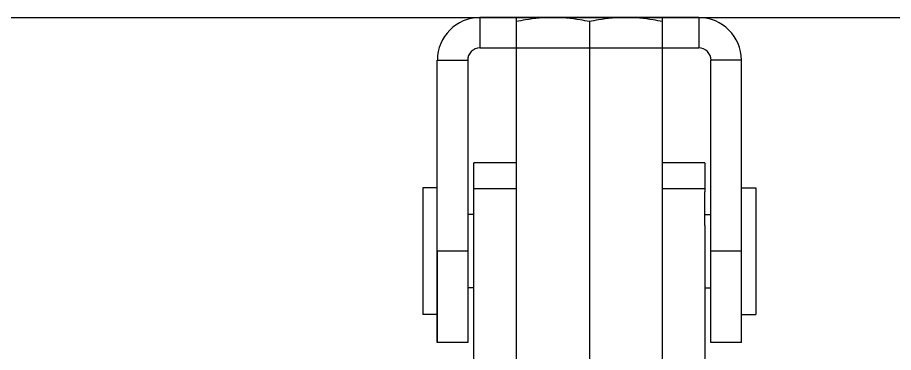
# Model space of a CAD drawing. Extents: x 27938 to 1507990, y 110129 to 923079.
# Drawn here: x 477724 to 478902, y 369088 to 369538 of the extents above; entities that cross this region are included whole.
import ezdxf

# ---------------------------------------------------------------- set-up
doc = ezdxf.new("R2010")
doc.units = 0
doc.header["$LTSCALE"] = 1000
doc.header["$MEASUREMENT"] = 0
doc.layers.add('BZ', color=2, linetype='Continuous')

msp = doc.modelspace()

# ---------------------------------------------------------------- linework, layer by layer
for p, q in [((478640.4, 369537.9), (478346, 369537.9)), ((478346, 369537.9), (478346, 369497)), ((478591.3, 369537.9), (478395, 369537.9)), ((478395, 368911.3), (478395, 369537.9)), ((478493.2, 369532.4), (478493.2, 368916.8)), ((478591.3, 368911.3), (478591.3, 369537.9)), ((478640.4, 369537.9), (478640.4, 369497)), ((478640.4, 369497), (478346, 369497)), ((478288.7, 369480.7), (478329.6, 369480.7)), ((478288.7, 369101.6), (478288.7, 369480.7)), ((478329.6, 369480.7), (478329.6, 369101.6)), ((478656.7, 369320.1), (478656.7, 369480.7)), ((478697.6, 369480.7), (478656.7, 369480.7)), ((478697.6, 369101.6), (478697.6, 369480.7)), ((478395, 369342.8), (478337.8, 369342.8)), ((478337.8, 369027.7), (478337.8, 369342.8)), ((478648.5, 369342.8), (478591.3, 369342.8)), ((478648.5, 369342.8), (478648.5, 369303.8)), ((478656.7, 369238.4), (478656.7, 369320.1)), ((478288.7, 369309.2), (478269.5, 369309.2)), ((478269.5, 369309.2), (478269.5, 369139.3)), ((478395, 369308.1), (478337.8, 369308.1)), ((478648.5, 369308.1), (478591.3, 369308.1)), ((478697.6, 369309.2), (478716.8, 369309.2)), ((478716.8, 369309.2), (478716.8, 369139.3)), ((478648.5, 369258.5), (478648.5, 369303.8)), ((478337.8, 369273.3), (478329.6, 369273.3)), ((478648.5, 369273.3), (478656.7, 369273.3)), ((478648.5, 369258.5), (478648.5, 369058.5)), ((478656.7, 369101.6), (478656.7, 369238.4)), ((478329.6, 369224.3), (478288.7, 369224.3)), ((478288.7, 369224.3), (478288.7, 369101.6)), ((478697.6, 369224.3), (478656.7, 369224.3)), ((478337.8, 369175.2), (478329.6, 369175.2)), ((478648.5, 369175.2), (478656.7, 369175.2)), ((478288.7, 369139.3), (478269.5, 369139.3)), ((478697.6, 369139.3), (478716.8, 369139.3)), ((478329.6, 369101.6), (478288.7, 369101.6)), ((478697.6, 369101.6), (478656.7, 369101.6))]:
    msp.add_line(p, q)
for centre, radius, start, end in [((478346, 369480.7), 57.2, 90, 180), ((478640.4, 369480.7), 57.2, 0, 90), ((478346, 369480.7), 16.4, 90, 180), ((478640.4, 369480.7), 16.4, 0, 90)]:
    msp.add_arc(centre, radius, start, end)
for points, knots in [([(478444.1, 369537.9), (478431.8, 369537.9), (478415.3, 369536.3), (478399.1, 369533.3), (478395, 369532.4)], [0, 0, 0, 0, 0.749211, 1, 1, 1, 1]), ([(478493.2, 369532.4), (478489.1, 369533.3), (478472.9, 369536.3), (478456.4, 369537.9), (478444.1, 369537.9)], [0, 0, 0, 0, 0.250789, 1, 1, 1, 1]), ([(478542.2, 369537.9), (478529.9, 369537.9), (478513.4, 369536.3), (478497.2, 369533.3), (478493.2, 369532.4)], [0, 0, 0, 0, 0.749211, 1, 1, 1, 1]), ([(478591.3, 369532.4), (478587.2, 369533.3), (478571.1, 369536.3), (478554.6, 369537.9), (478542.2, 369537.9)], [0, 0, 0, 0, 0.250789, 1, 1, 1, 1])]:
    msp.add_open_spline(points, degree=3, knots=knots)
at = {"layer": 'BZ'}
msp.add_line((472597.5, 369537.9), (490669.5, 369537.9), dxfattribs=at)

doc.saveas('drawing.dxf')
